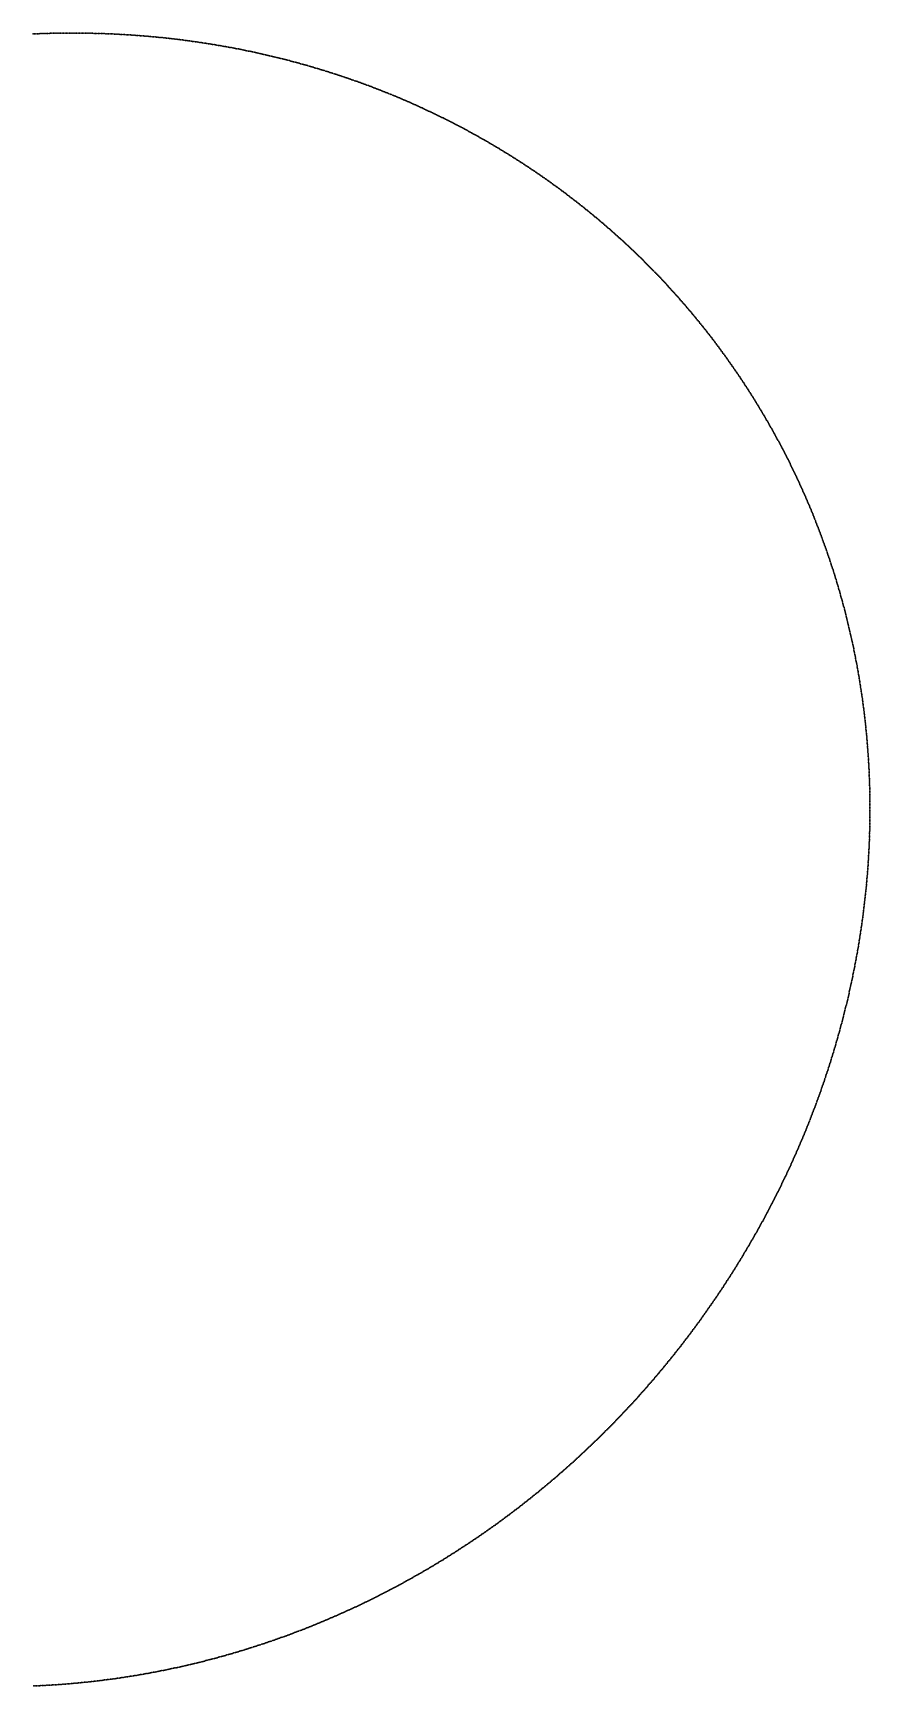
# Model space of a CAD drawing. Header units: metres. Extents: x -287 to 245, y -279 to 246.
# Drawn here: x -21 to 245, y -279 to 246 of the extents above; entities that cross this region are included whole.
import ezdxf

# ---------------------------------------------------------------- set-up
doc = ezdxf.new("R2010")
doc.units = ezdxf.units.M

msp = doc.modelspace()

# ---------------------------------------------------------------- linework, layer by layer
for p in [(-20.75, 246), (-20.29, 246.02), (-19.83, 246.04), (-19.37, 246.06), (-18.91, 246.07), (-18.45, 246.09), (-17.98, 246.11), (-17.52, 246.12), (-17.06, 246.14), (-16.6, 246.15), (-16.14, 246.16), (-15.68, 246.18), (-15.22, 246.19), (-14.75, 246.2), (-14.29, 246.21), (-13.83, 246.22), (-13.37, 246.23), (-12.91, 246.23), (-12.45, 246.24), (-11.99, 246.25), (-11.52, 246.25), (-11.06, 246.26), (-10.6, 246.26), (-10.14, 246.26), (-9.68, 246.27), (-9.22, 246.27), (-8.76, 246.27), (-8.29, 246.27), (-7.83, 246.27), (-7.37, 246.27), (-6.91, 246.27), (-6.45, 246.26), (-5.99, 246.26), (-5.52, 246.25), (-5.06, 246.25), (-4.6, 246.24), (-4.14, 246.24), (-3.68, 246.23), (-3.22, 246.22), (-2.76, 246.21), (-2.29, 246.2), (-1.83, 246.19), (-1.37, 246.18), (-0.91, 246.17), (-0.45, 246.16), (0.01, 246.15), (0.47, 246.13), (0.94, 246.12), (1.4, 246.1), (1.86, 246.09), (2.32, 246.07), (2.78, 246.05), (3.24, 246.03), (3.7, 246.01), (4.16, 245.99), (4.63, 245.97), (5.09, 245.95), (5.55, 245.93), (6.01, 245.9), (6.47, 245.88), (6.93, 245.86), (7.39, 245.83), (7.85, 245.8), (8.31, 245.78), (8.77, 245.75), (9.23, 245.72), (9.69, 245.69), (10.16, 245.66), (10.62, 245.63), (11.08, 245.6), (11.54, 245.57), (12, 245.53), (12.46, 245.5), (12.92, 245.47), (13.38, 245.43), (13.84, 245.39), (14.3, 245.36), (14.76, 245.32), (15.22, 245.28), (15.68, 245.24), (16.14, 245.2), (16.6, 245.16), (17.06, 245.12), (17.52, 245.08), (17.98, 245.03), (18.44, 244.99), (18.89, 244.95), (19.35, 244.9), (19.81, 244.85), (20.27, 244.81), (20.73, 244.76), (21.19, 244.71), (21.65, 244.66), (22.11, 244.61), (22.57, 244.56), (23.03, 244.51), (23.48, 244.46), (23.94, 244.4), (24.4, 244.35), (24.86, 244.3), (25.32, 244.24), (25.78, 244.18), (26.23, 244.13), (26.69, 244.07), (27.15, 244.01), (27.61, 243.95), (28.06, 243.89), (28.52, 243.83), (28.98, 243.77), (29.44, 243.71), (29.89, 243.64), (30.35, 243.58), (30.81, 243.51), (31.27, 243.45), (31.72, 243.38), (32.18, 243.31), (32.64, 243.25), (33.09, 243.18), (33.55, 243.11), (34, 243.04), (34.46, 242.97), (34.92, 242.9), (35.37, 242.82), (35.83, 242.75), (36.28, 242.68), (36.74, 242.6), (37.19, 242.52), (37.65, 242.45), (38.1, 242.37), (38.56, 242.29), (39.01, 242.21), (39.47, 242.13), (39.92, 242.05), (40.38, 241.97), (40.83, 241.89), (41.29, 241.81), (41.74, 241.72), (42.19, 241.64), (42.65, 241.56), (43.1, 241.47), (43.55, 241.38), (44.01, 241.3), (44.46, 241.21), (44.91, 241.12), (45.37, 241.03), (45.82, 240.94), (46.27, 240.85), (46.72, 240.75), (47.17, 240.66), (47.63, 240.57), (48.08, 240.47), (48.53, 240.38), (48.98, 240.28), (49.43, 240.18), (49.88, 240.09), (50.34, 239.99), (50.79, 239.89), (51.24, 239.79), (51.69, 239.69), (52.14, 239.59), (52.59, 239.48), (53.04, 239.38), (53.49, 239.28), (53.94, 239.17), (54.39, 239.07), (54.83, 238.96), (55.28, 238.85), (55.73, 238.75), (56.18, 238.64), (56.63, 238.53), (57.08, 238.42), (57.53, 238.31), (57.97, 238.19), (58.42, 238.08), (58.87, 237.97), (59.32, 237.85), (59.76, 237.74), (60.21, 237.62), (60.66, 237.51), (61.1, 237.39), (61.55, 237.27), (61.99, 237.15), (62.44, 237.03), (62.89, 236.91), (63.33, 236.79), (63.78, 236.67), (64.22, 236.55), (64.67, 236.42), (65.11, 236.3), (65.56, 236.18), (66, 236.05), (66.44, 235.92), (66.89, 235.8), (67.33, 235.67), (67.77, 235.54), (68.22, 235.41), (68.66, 235.28), (69.1, 235.15), (69.54, 235.01), (69.99, 234.88), (70.43, 234.75), (70.87, 234.61), (71.31, 234.48), (71.75, 234.34), (72.19, 234.2), (72.63, 234.07), (73.07, 233.93), (73.51, 233.79), (73.95, 233.65), (74.39, 233.51), (74.83, 233.37), (75.27, 233.22), (75.71, 233.08), (76.15, 232.94), (76.59, 232.79), (77.02, 232.65), (77.46, 232.5), (77.9, 232.35), (78.34, 232.21), (78.77, 232.06), (79.21, 231.91), (79.65, 231.76), (80.08, 231.61), (80.52, 231.46), (80.95, 231.3), (81.39, 231.15), (81.82, 231), (82.26, 230.84), (82.69, 230.68), (83.13, 230.53), (83.56, 230.37), (84, 230.21), (84.43, 230.05), (84.86, 229.89), (85.3, 229.73), (85.73, 229.57), (86.16, 229.41), (86.59, 229.25), (87.02, 229.09), (87.45, 228.92), (87.89, 228.76), (88.32, 228.59), (88.75, 228.42), (89.18, 228.26), (89.61, 228.09), (90.04, 227.92), (90.47, 227.75), (90.89, 227.58), (91.32, 227.41), (91.75, 227.24), (92.18, 227.06), (92.61, 226.89), (93.03, 226.71), (93.46, 226.54), (93.89, 226.36), (94.31, 226.19), (94.74, 226.01), (95.17, 225.83), (95.59, 225.65), (96.02, 225.47), (96.44, 225.29), (96.87, 225.11), (97.29, 224.93), (97.71, 224.74), (98.14, 224.56), (98.56, 224.38), (98.98, 224.19), (99.41, 224), (99.83, 223.82), (100.25, 223.63), (100.67, 223.44), (101.09, 223.25), (101.51, 223.06), (101.93, 222.87), (102.35, 222.68), (102.77, 222.49), (103.19, 222.3), (103.61, 222.1), (104.03, 221.91), (104.45, 221.71), (104.86, 221.52), (105.28, 221.32), (105.7, 221.12), (106.12, 220.92), (106.53, 220.72), (106.95, 220.52), (107.36, 220.32), (107.78, 220.12), (108.19, 219.92), (108.61, 219.72), (109.02, 219.51), (109.44, 219.31), (109.85, 219.1), (110.26, 218.9), (110.68, 218.69), (111.09, 218.48), (111.5, 218.28), (111.91, 218.07), (112.32, 217.86), (112.73, 217.65), (113.14, 217.43), (113.55, 217.22), (113.96, 217.01), (114.37, 216.8), (114.78, 216.58), (115.19, 216.37), (115.6, 216.15), (116.01, 215.93), (116.41, 215.72), (116.82, 215.5), (117.23, 215.28), (117.63, 215.06), (118.04, 214.84), (118.44, 214.62), (118.85, 214.4), (119.25, 214.17), (119.66, 213.95), (120.06, 213.73), (120.46, 213.5), (120.86, 213.28), (121.27, 213.05), (121.67, 212.82), (122.07, 212.6), (122.47, 212.37), (122.87, 212.14), (123.27, 211.91), (123.67, 211.68), (124.07, 211.45), (124.47, 211.21), (124.87, 210.98), (125.27, 210.75), (125.66, 210.51), (126.06, 210.28), (126.46, 210.04), (126.85, 209.8), (127.25, 209.57), (127.64, 209.33), (128.04, 209.09), (128.43, 208.85), (128.83, 208.61), (129.22, 208.37), (129.62, 208.13), (130.01, 207.88), (130.4, 207.64), (130.79, 207.4), (131.18, 207.15), (131.57, 206.91), (131.96, 206.66), (132.35, 206.41), (132.74, 206.17), (133.13, 205.92), (133.52, 205.67), (133.91, 205.42), (134.3, 205.17), (134.68, 204.92), (135.07, 204.67), (135.46, 204.41), (135.84, 204.16), (136.23, 203.91), (136.61, 203.65), (137, 203.4), (137.38, 203.14), (137.77, 202.88), (138.15, 202.62), (138.53, 202.37), (138.91, 202.11), (139.29, 201.85), (139.67, 201.59), (140.05, 201.32), (140.43, 201.06), (140.81, 200.8), (141.19, 200.54), (141.57, 200.27), (141.95, 200.01), (142.33, 199.74), (142.7, 199.48), (143.08, 199.21), (143.46, 198.94), (143.83, 198.67), (144.21, 198.4), (144.58, 198.13), (144.96, 197.86), (145.33, 197.59), (145.7, 197.32), (146.07, 197.05), (146.45, 196.77), (146.82, 196.5), (147.19, 196.22), (147.56, 195.95), (147.93, 195.67), (148.3, 195.4), (148.67, 195.12), (149.03, 194.84), (149.4, 194.56), (149.77, 194.28), (150.14, 194), (150.5, 193.72), (150.87, 193.44), (151.23, 193.15), (151.6, 192.87), (151.96, 192.59), (152.32, 192.3), (152.69, 192.02), (153.05, 191.73), (153.41, 191.45), (153.77, 191.16), (154.13, 190.87), (154.49, 190.58), (154.85, 190.29), (155.21, 190), (155.57, 189.71), (155.93, 189.42), (156.29, 189.13), (156.64, 188.84), (157, 188.54), (157.36, 188.25), (157.71, 187.95), (158.07, 187.66), (158.42, 187.36), (158.77, 187.07), (159.13, 186.77), (159.48, 186.47), (159.83, 186.17), (160.18, 185.87), (160.53, 185.57), (160.88, 185.27), (161.23, 184.97), (161.58, 184.67), (161.93, 184.37), (162.28, 184.06), (162.62, 183.76), (162.97, 183.45), (163.32, 183.15), (163.66, 182.84), (164.01, 182.54), (164.35, 182.23), (164.7, 181.92), (165.04, 181.61), (165.38, 181.3), (165.72, 180.99), (166.06, 180.68), (166.41, 180.37), (166.75, 180.06), (167.08, 179.75), (167.42, 179.43), (167.76, 179.12), (168.1, 178.8), (168.44, 178.49), (168.77, 178.17), (169.11, 177.86), (169.44, 177.54), (169.78, 177.22), (170.11, 176.9), (170.45, 176.58), (170.78, 176.26), (171.11, 175.94), (171.44, 175.62), (171.78, 175.3), (172.11, 174.98), (172.44, 174.66), (172.76, 174.33), (173.09, 174.01), (173.42, 173.68), (173.75, 173.36), (174.08, 173.03), (174.4, 172.71), (174.73, 172.38), (175.05, 172.05), (175.38, 171.72), (175.7, 171.39), (176.02, 171.06), (176.34, 170.73), (176.67, 170.4), (176.99, 170.07), (177.31, 169.74), (177.63, 169.4), (177.95, 169.07), (178.27, 168.74), (178.58, 168.4), (178.9, 168.07), (179.22, 167.73), (179.53, 167.4), (179.85, 167.06), (180.16, 166.72), (180.48, 166.38), (180.79, 166.04), (181.1, 165.7), (181.42, 165.36), (181.73, 165.02), (182.04, 164.68), (182.35, 164.34), (182.66, 164), (182.97, 163.65), (183.27, 163.31), (183.58, 162.97), (183.89, 162.62), (184.19, 162.28), (184.5, 161.93), (184.8, 161.58), (185.11, 161.24), (185.41, 160.89), (185.72, 160.54), (186.02, 160.19), (186.32, 159.84), (186.62, 159.49), (186.92, 159.14), (187.22, 158.79), (187.52, 158.44), (187.82, 158.09), (188.11, 157.73), (188.41, 157.38), (188.71, 157.03), (189, 156.67), (189.3, 156.32), (189.59, 155.96), (189.88, 155.6), (190.18, 155.25), (190.47, 154.89), (190.76, 154.53), (191.05, 154.17), (191.34, 153.81), (191.63, 153.46), (191.92, 153.09), (192.21, 152.73), (192.49, 152.37), (192.78, 152.01), (193.07, 151.65), (193.35, 151.29), (193.64, 150.92), (193.92, 150.56), (194.2, 150.19), (194.49, 149.83), (194.77, 149.46), (195.05, 149.1), (195.33, 148.73), (195.61, 148.36), (195.89, 147.99), (196.16, 147.63), (196.44, 147.26), (196.72, 146.89), (196.99, 146.52), (197.27, 146.15), (197.54, 145.78), (197.82, 145.41), (198.09, 145.03), (198.36, 144.66), (198.64, 144.29), (198.91, 143.91), (199.18, 143.54), (199.45, 143.16), (199.72, 142.79), (199.98, 142.41), (200.25, 142.04), (200.52, 141.66), (200.78, 141.28), (201.05, 140.91), (201.31, 140.53), (201.58, 140.15), (201.84, 139.77), (202.1, 139.39), (202.36, 139.01), (202.63, 138.63), (202.89, 138.25), (203.14, 137.87), (203.4, 137.48), (203.66, 137.1), (203.92, 136.72), (204.17, 136.33), (204.43, 135.95), (204.69, 135.57), (204.94, 135.18), (205.19, 134.79), (205.45, 134.41), (205.7, 134.02), (205.95, 133.63), (206.2, 133.25), (206.45, 132.86), (206.7, 132.47), (206.95, 132.08), (207.19, 131.69), (207.44, 131.3), (207.69, 130.91), (207.93, 130.52), (208.18, 130.13), (208.42, 129.74), (208.66, 129.34), (208.91, 128.95), (209.15, 128.56), (209.39, 128.16), (209.63, 127.77), (209.87, 127.38), (210.11, 126.98), (210.34, 126.58), (210.58, 126.19), (210.82, 125.79), (211.05, 125.4), (211.29, 125), (211.52, 124.6), (211.76, 124.2), (211.99, 123.8), (212.22, 123.4), (212.45, 123), (212.68, 122.6), (212.91, 122.2), (213.14, 121.8), (213.37, 121.4), (213.59, 121), (213.82, 120.6), (214.05, 120.19), (214.27, 119.79), (214.49, 119.39), (214.72, 118.98), (214.94, 118.58), (215.16, 118.17), (215.38, 117.77), (215.6, 117.36), (215.82, 116.96), (216.04, 116.55), (216.26, 116.14), (216.48, 115.74), (216.69, 115.33), (216.91, 114.92), (217.12, 114.51), (217.34, 114.1), (217.55, 113.69), (217.76, 113.28), (217.97, 112.87), (218.18, 112.46), (218.39, 112.05), (218.6, 111.64), (218.81, 111.23), (219.02, 110.82), (219.23, 110.4), (219.43, 109.99), (219.64, 109.58), (219.84, 109.16), (220.04, 108.75), (220.25, 108.34), (220.45, 107.92), (220.65, 107.5), (220.85, 107.09), (221.05, 106.67), (221.25, 106.26), (221.45, 105.84), (221.65, 105.42), (221.84, 105), (222.04, 104.59), (222.23, 104.17), (222.43, 103.75), (222.62, 103.33), (222.81, 102.91), (223, 102.49), (223.19, 102.07), (223.38, 101.65), (223.57, 101.23), (223.76, 100.81), (223.95, 100.39), (224.14, 99.96), (224.32, 99.54), (224.51, 99.12), (224.69, 98.7), (224.88, 98.27), (225.06, 97.85), (225.24, 97.42), (225.42, 97), (225.6, 96.57), (225.78, 96.15), (225.96, 95.72), (226.14, 95.3), (226.32, 94.87), (226.49, 94.45), (226.67, 94.02), (226.84, 93.59), (227.02, 93.16), (227.19, 92.74), (227.36, 92.31), (227.53, 91.88), (227.7, 91.45), (227.87, 91.02), (228.04, 90.59), (228.21, 90.16), (228.38, 89.73), (228.54, 89.3), (228.71, 88.87), (228.87, 88.44), (229.04, 88.01), (229.2, 87.58), (229.36, 87.14), (229.53, 86.71), (229.69, 86.28), (229.85, 85.85), (230.01, 85.41), (230.16, 84.98), (230.32, 84.55), (230.48, 84.11), (230.64, 83.68), (230.79, 83.24), (230.94, 82.81), (231.1, 82.37), (231.25, 81.94), (231.4, 81.5), (231.55, 81.06), (231.7, 80.63), (231.85, 80.19), (232, 79.75), (232.15, 79.32), (232.3, 78.88), (232.44, 78.44), (232.59, 78), (232.73, 77.57), (232.87, 77.13), (233.02, 76.69), (233.16, 76.25), (233.3, 75.81), (233.44, 75.37), (233.58, 74.93), (233.72, 74.49), (233.85, 74.05), (233.99, 73.61), (234.13, 73.17), (234.26, 72.72), (234.4, 72.28), (234.53, 71.84), (234.66, 71.4), (234.79, 70.96), (234.93, 70.51), (235.06, 70.07), (235.18, 69.63), (235.31, 69.19), (235.44, 68.74), (235.57, 68.3), (235.69, 67.85), (235.82, 67.41), (235.94, 66.96), (236.07, 66.52), (236.19, 66.08), (236.31, 65.63), (236.43, 65.18), (236.55, 64.74), (236.67, 64.29), (236.79, 63.85), (236.91, 63.4), (237.02, 62.95), (237.14, 62.51), (237.25, 62.06), (237.37, 61.61), (237.48, 61.17), (237.59, 60.72), (237.71, 60.27), (237.82, 59.82), (237.93, 59.37), (238.04, 58.93), (238.14, 58.48), (238.25, 58.03), (238.36, 57.58), (238.46, 57.13), (238.57, 56.68), (238.67, 56.23), (238.78, 55.78), (238.88, 55.33), (238.98, 54.88), (239.08, 54.43), (239.18, 53.98), (239.28, 53.53), (239.38, 53.08), (239.48, 52.63), (239.57, 52.17), (239.67, 51.72), (239.76, 51.27), (239.86, 50.82), (239.95, 50.37), (240.04, 49.92), (240.13, 49.46), (240.22, 49.01), (240.31, 48.56), (240.4, 48.1), (240.49, 47.65), (240.58, 47.2), (240.66, 46.75), (240.75, 46.29), (240.83, 45.84), (240.92, 45.38), (241, 44.93), (241.08, 44.48), (241.16, 44.02), (241.25, 43.57), (241.32, 43.11), (241.4, 42.66), (241.48, 42.2), (241.56, 41.75), (241.63, 41.29), (241.71, 40.84), (241.78, 40.38), (241.86, 39.93), (241.93, 39.47), (242, 39.01), (242.07, 38.56), (242.14, 38.1), (242.21, 37.65), (242.28, 37.19), (242.35, 36.73), (242.42, 36.28), (242.48, 35.82), (242.55, 35.36), (242.61, 34.91), (242.68, 34.45), (242.74, 33.99), (242.8, 33.53), (242.86, 33.08), (242.92, 32.62), (242.98, 32.16), (243.04, 31.7), (243.1, 31.24), (243.15, 30.79), (243.21, 30.33), (243.27, 29.87), (243.32, 29.41), (243.37, 28.95), (243.43, 28.5), (243.48, 28.04), (243.53, 27.58), (243.58, 27.12), (243.63, 26.66), (243.68, 26.2), (243.72, 25.74), (243.77, 25.28), (243.82, 24.82), (243.86, 24.36), (243.9, 23.9), (243.95, 23.44), (243.99, 22.99), (244.03, 22.53), (244.07, 22.07), (244.11, 21.61), (244.15, 21.15), (244.19, 20.69), (244.23, 20.23), (244.26, 19.77), (244.3, 19.31), (244.33, 18.85), (244.37, 18.39), (244.4, 17.92), (244.43, 17.46), (244.46, 17), (244.49, 16.54), (244.52, 16.08), (244.55, 15.62), (244.58, 15.16), (244.61, 14.7), (244.64, 14.24), (244.66, 13.78), (244.69, 13.32), (244.71, 12.86), (244.73, 12.4), (244.75, 11.94), (244.78, 11.47), (244.8, 11.01), (244.82, 10.55), (244.83, 10.09), (244.85, 9.63), (244.87, 9.17), (244.88, 8.71), (244.9, 8.25), (244.91, 7.78), (244.93, 7.32), (244.94, 6.86), (244.95, 6.4), (244.96, 5.94), (244.97, 5.48), (244.98, 5.02), (244.99, 4.55), (245, 4.09), (245, 3.63), (245.01, 3.17), (245.02, 2.71), (245.02, 2.25), (245.02, 1.79), (245.03, 1.32), (245.03, 0.86), (245.03, 0.4), (245.03, 0), (245.03, 0), (244.98, -5.14), (244.99, -4.68), (245, -3.75), (245, -4.21), (245.01, -2.83), (245.01, -3.29), (245.01, -3.29), (245.02, -1.45), (245.02, -1.91), (245.02, -2.37), (245.03, -0.06), (245.03, -0.52), (245.03, -0.98), (244.84, -10.21), (244.85, -9.75), (244.87, -9.29), (244.89, -8.83), (244.9, -8.37), (244.91, -7.91), (244.93, -7.44), (244.94, -6.98), (244.95, -6.52), (244.96, -6.06), (244.97, -5.6), (244.56, -15.74), (244.59, -15.28), (244.61, -14.82), (244.64, -14.36), (244.66, -13.9), (244.69, -13.44), (244.71, -12.98), (244.74, -12.52), (244.76, -12.06), (244.78, -11.6), (244.8, -11.13), (244.82, -10.67), (244.2, -20.81), (244.23, -20.35), (244.27, -19.89), (244.31, -19.43), (244.34, -18.97), (244.37, -18.51), (244.41, -18.05), (244.44, -17.59), (244.47, -17.13), (244.5, -16.67), (244.53, -16.2), (243.74, -25.86), (243.79, -25.41), (243.83, -24.95), (243.88, -24.49), (243.92, -24.03), (243.96, -23.57), (244, -23.11), (244.04, -22.65), (244.08, -22.19), (244.12, -21.73), (244.16, -21.27), (243.13, -31.37), (243.19, -30.91), (243.24, -30.45), (243.3, -29.99), (243.35, -29.54), (243.4, -29.08), (243.45, -28.62), (243.5, -28.16), (243.55, -27.7), (243.6, -27.24), (243.65, -26.78), (243.69, -26.32), (242.47, -36.4), (242.54, -35.95), (242.6, -35.49), (242.66, -35.03), (242.72, -34.57), (242.78, -34.12), (242.84, -33.66), (242.9, -33.2), (242.96, -32.74), (243.02, -32.29), (243.08, -31.83), (241.64, -41.88), (241.72, -41.42), (241.79, -40.97), (241.86, -40.51), (241.93, -40.06), (242, -39.6), (242.07, -39.14), (242.14, -38.69), (242.21, -38.23), (242.28, -37.77), (242.34, -37.32), (242.41, -36.86), (240.78, -46.88), (240.86, -46.43), (240.95, -45.97), (241.03, -45.52), (241.11, -45.07), (241.19, -44.61), (241.26, -44.16), (241.34, -43.7), (241.42, -43.25), (241.49, -42.79), (241.57, -42.34), (239.74, -52.32), (239.83, -51.87), (239.92, -51.42), (240.01, -50.96), (240.1, -50.51), (240.18, -50.06), (240.27, -49.6), (240.36, -49.15), (240.45, -48.7), (240.53, -48.24), (240.62, -47.79), (240.7, -47.34), (238.68, -57.29), (238.78, -56.84), (238.88, -56.39), (238.98, -55.94), (239.07, -55.48), (239.17, -55.03), (239.27, -54.58), (239.36, -54.13), (239.46, -53.68), (239.55, -53.23), (239.64, -52.77), (237.42, -62.68), (237.53, -62.23), (237.64, -61.78), (237.75, -61.34), (237.85, -60.89), (237.96, -60.44), (238.06, -59.99), (238.17, -59.54), (238.27, -59.09), (238.38, -58.64), (238.48, -58.19), (238.58, -57.74), (236.06, -68.05), (236.17, -67.6), (236.29, -67.16), (236.41, -66.71), (236.52, -66.26), (236.64, -65.82), (236.75, -65.37), (236.87, -64.92), (236.98, -64.47), (237.09, -64.03), (237.2, -63.58), (237.31, -63.13), (234.58, -73.39), (234.71, -72.94), (234.83, -72.5), (234.96, -72.06), (235.08, -71.61), (235.21, -71.17), (235.33, -70.72), (235.45, -70.28), (235.58, -69.83), (235.7, -69.39), (235.82, -68.94), (235.94, -68.49), (233, -78.7), (233.14, -78.25), (233.27, -77.81), (233.41, -77.37), (233.54, -76.93), (233.67, -76.49), (233.8, -76.05), (233.94, -75.6), (234.07, -75.16), (234.2, -74.72), (234.33, -74.27), (234.45, -73.83), (231.46, -83.53), (231.61, -83.1), (231.75, -82.66), (231.89, -82.22), (232.03, -81.78), (232.17, -81.34), (232.31, -80.9), (232.45, -80.46), (232.59, -80.02), (232.73, -79.58), (232.87, -79.14), (229.53, -89.21), (229.68, -88.78), (229.84, -88.34), (229.99, -87.91), (230.14, -87.47), (230.29, -87.03), (230.44, -86.6), (230.59, -86.16), (230.73, -85.72), (230.88, -85.29), (231.03, -84.85), (231.17, -84.41), (231.32, -83.97), (227.64, -94.42), (227.8, -93.99), (227.96, -93.56), (228.12, -93.12), (228.28, -92.69), (228.44, -92.26), (228.6, -91.82), (228.76, -91.39), (228.91, -90.95), (229.07, -90.52), (229.22, -90.08), (229.38, -89.65), (225.65, -99.59), (225.82, -99.16), (225.99, -98.73), (226.16, -98.3), (226.32, -97.87), (226.49, -97.44), (226.66, -97.01), (226.82, -96.58), (226.99, -96.15), (227.15, -95.72), (227.32, -95.28), (227.48, -94.85), (223.56, -104.72), (223.73, -104.29), (223.91, -103.87), (224.09, -103.44), (224.27, -103.01), (224.44, -102.59), (224.62, -102.16), (224.79, -101.73), (224.96, -101.3), (225.14, -100.87), (225.31, -100.45), (225.48, -100.02), (221.36, -109.8), (221.55, -109.38), (221.74, -108.96), (221.92, -108.54), (222.11, -108.11), (222.29, -107.69), (222.47, -107.27), (222.65, -106.84), (222.84, -106.42), (223.02, -105.99), (223.2, -105.57), (223.38, -105.14), (218.88, -115.26), (219.07, -114.84), (219.27, -114.43), (219.46, -114.01), (219.65, -113.59), (219.85, -113.17), (220.04, -112.75), (220.23, -112.33), (220.42, -111.91), (220.61, -111.49), (220.8, -111.07), (220.99, -110.65), (221.18, -110.22), (216.28, -120.67), (216.48, -120.26), (216.68, -119.84), (216.89, -119.43), (217.09, -119.01), (217.29, -118.6), (217.49, -118.18), (217.69, -117.77), (217.89, -117.35), (218.09, -116.93), (218.29, -116.52), (218.48, -116.1), (218.68, -115.68), (213.78, -125.61), (213.99, -125.2), (214.2, -124.79), (214.41, -124.38), (214.62, -123.97), (214.83, -123.56), (215.04, -123.15), (215.25, -122.74), (215.45, -122.32), (215.66, -121.91), (215.87, -121.5), (216.07, -121.08), (210.96, -130.91), (211.18, -130.51), (211.4, -130.1), (211.62, -129.69), (211.84, -129.29), (212.06, -128.88), (212.27, -128.47), (212.49, -128.07), (212.71, -127.66), (212.92, -127.25), (213.14, -126.84), (213.35, -126.43), (213.56, -126.02), (208.03, -136.15), (208.26, -135.75), (208.49, -135.35), (208.72, -134.95), (208.95, -134.54), (209.17, -134.14), (209.4, -133.74), (209.62, -133.34), (209.85, -132.93), (210.07, -132.53), (210.29, -132.13), (210.52, -131.72), (210.74, -131.32), (205, -141.33), (205.24, -140.93), (205.47, -140.53), (205.71, -140.14), (205.95, -139.74), (206.18, -139.34), (206.41, -138.94), (206.65, -138.55), (206.88, -138.15), (207.11, -137.75), (207.34, -137.35), (207.57, -136.95), (207.81, -136.55), (201.62, -146.83), (201.86, -146.44), (202.11, -146.05), (202.35, -145.66), (202.6, -145.27), (202.84, -144.87), (203.08, -144.48), (203.32, -144.09), (203.57, -143.69), (203.81, -143.3), (204.05, -142.91), (204.29, -142.51), (204.52, -142.12), (204.76, -141.72), (198.37, -151.87), (198.62, -151.49), (198.87, -151.1), (199.12, -150.72), (199.38, -150.33), (199.63, -149.94), (199.88, -149.55), (200.13, -149.17), (200.38, -148.78), (200.63, -148.39), (200.88, -148), (201.12, -147.61), (201.37, -147.22), (194.75, -157.23), (195.01, -156.85), (195.27, -156.47), (195.53, -156.09), (195.79, -155.71), (196.05, -155.32), (196.31, -154.94), (196.57, -154.56), (196.83, -154.18), (197.09, -153.79), (197.34, -153.41), (197.6, -153.03), (197.86, -152.64), (198.11, -152.26), (191.02, -162.5), (191.29, -162.13), (191.56, -161.75), (191.83, -161.38), (192.09, -161), (192.36, -160.63), (192.63, -160.25), (192.9, -159.88), (193.16, -159.5), (193.43, -159.12), (193.69, -158.74), (193.96, -158.37), (194.22, -157.99), (194.49, -157.61), (187.17, -167.69), (187.45, -167.33), (187.72, -166.96), (188, -166.59), (188.28, -166.22), (188.56, -165.85), (188.83, -165.48), (189.11, -165.11), (189.38, -164.74), (189.66, -164.37), (189.93, -163.99), (190.2, -163.62), (190.47, -163.25), (190.75, -162.88), (182.92, -173.16), (183.21, -172.8), (183.49, -172.44), (183.78, -172.07), (184.06, -171.71), (184.35, -171.35), (184.63, -170.98), (184.92, -170.62), (185.2, -170.26), (185.48, -169.89), (185.77, -169.53), (186.05, -169.16), (186.33, -168.79), (186.61, -168.43), (186.89, -168.06), (178.84, -178.17), (179.13, -177.81), (179.43, -177.46), (179.72, -177.1), (180.01, -176.75), (180.31, -176.39), (180.6, -176.03), (180.89, -175.67), (181.18, -175.32), (181.47, -174.96), (181.76, -174.6), (182.05, -174.24), (182.34, -173.88), (182.63, -173.52), (174.34, -183.43), (174.64, -183.08), (174.95, -182.74), (175.25, -182.39), (175.55, -182.04), (175.85, -181.69), (176.15, -181.34), (176.45, -180.99), (176.75, -180.64), (177.05, -180.29), (177.35, -179.93), (177.65, -179.58), (177.95, -179.23), (178.24, -178.88), (178.54, -178.52), (169.41, -188.93), (169.72, -188.59), (170.03, -188.25), (170.34, -187.91), (170.65, -187.56), (170.96, -187.22), (171.27, -186.88), (171.58, -186.54), (171.89, -186.19), (172.2, -185.85), (172.51, -185.51), (172.81, -185.16), (173.12, -184.82), (173.43, -184.47), (173.73, -184.12), (174.04, -183.78), (164.65, -193.96), (164.97, -193.63), (165.29, -193.3), (165.61, -192.96), (165.93, -192.63), (166.25, -192.3), (166.57, -191.96), (166.89, -191.63), (167.2, -191.29), (167.52, -190.95), (167.84, -190.62), (168.15, -190.28), (168.47, -189.94), (168.78, -189.6), (169.09, -189.27), (159.46, -199.21), (159.78, -198.88), (160.11, -198.56), (160.44, -198.23), (160.77, -197.91), (161.09, -197.58), (161.42, -197.25), (161.75, -196.93), (162.07, -196.6), (162.4, -196.27), (162.72, -195.94), (163.04, -195.61), (163.37, -195.28), (163.69, -194.95), (164.01, -194.62), (164.33, -194.29), (153.79, -204.63), (154.12, -204.32), (154.46, -204), (154.8, -203.68), (155.13, -203.37), (155.47, -203.05), (155.8, -202.73), (156.14, -202.42), (156.47, -202.1), (156.81, -201.78), (157.14, -201.46), (157.47, -201.14), (157.8, -200.82), (158.14, -200.5), (158.47, -200.17), (158.8, -199.85), (159.13, -199.53), (147.97, -209.9), (148.32, -209.59), (148.66, -209.29), (149.01, -208.98), (149.35, -208.67), (149.7, -208.37), (150.04, -208.06), (150.38, -207.75), (150.73, -207.44), (151.07, -207.13), (151.41, -206.82), (151.75, -206.51), (152.09, -206.2), (152.43, -205.88), (152.77, -205.57), (153.11, -205.26), (153.45, -204.94), (142.01, -215), (142.37, -214.71), (142.72, -214.41), (143.08, -214.11), (143.43, -213.82), (143.78, -213.52), (144.13, -213.22), (144.48, -212.92), (144.84, -212.62), (145.19, -212.32), (145.54, -212.02), (145.89, -211.72), (146.23, -211.42), (146.58, -211.11), (146.93, -210.81), (147.28, -210.51), (147.63, -210.2), (135.55, -220.23), (135.92, -219.94), (136.28, -219.66), (136.64, -219.37), (137, -219.08), (137.36, -218.79), (137.72, -218.51), (138.08, -218.22), (138.44, -217.93), (138.8, -217.64), (139.16, -217.35), (139.52, -217.06), (139.88, -216.77), (140.23, -216.47), (140.59, -216.18), (140.95, -215.89), (141.3, -215.59), (141.66, -215.3), (128.57, -225.54), (128.95, -225.26), (129.32, -224.99), (129.69, -224.71), (130.06, -224.44), (130.43, -224.16), (130.8, -223.88), (131.17, -223.61), (131.53, -223.33), (131.9, -223.05), (132.27, -222.77), (132.64, -222.49), (133, -222.21), (133.37, -221.93), (133.73, -221.65), (134.1, -221.36), (134.46, -221.08), (134.83, -220.8), (135.19, -220.51), (121.05, -230.89), (121.43, -230.62), (121.81, -230.36), (122.19, -230.1), (122.57, -229.84), (122.95, -229.57), (123.33, -229.31), (123.71, -229.04), (124.08, -228.78), (124.46, -228.51), (124.84, -228.24), (125.21, -227.97), (125.59, -227.71), (125.96, -227.44), (126.34, -227.17), (126.71, -226.9), (127.08, -226.63), (127.46, -226.35), (127.83, -226.08), (128.2, -225.81), (113.36, -235.99), (113.75, -235.74), (114.14, -235.49), (114.52, -235.24), (114.91, -234.99), (115.3, -234.73), (115.68, -234.48), (116.07, -234.23), (116.46, -233.98), (116.84, -233.72), (117.23, -233.47), (117.61, -233.21), (118, -232.96), (118.38, -232.7), (118.76, -232.44), (119.15, -232.19), (119.53, -231.93), (119.91, -231.67), (120.29, -231.41), (120.67, -231.15), (104.71, -241.3), (105.1, -241.06), (105.5, -240.83), (105.9, -240.59), (106.29, -240.36), (106.69, -240.12), (107.08, -239.88), (107.48, -239.64), (107.87, -239.4), (108.27, -239.16), (108.66, -238.92), (109.06, -238.68), (109.45, -238.44), (109.84, -238.2), (110.23, -237.95), (110.63, -237.71), (111.02, -237.47), (111.41, -237.22), (111.8, -236.97), (112.19, -236.73), (112.58, -236.48), (112.97, -236.23), (95.46, -246.51), (95.86, -246.29), (96.27, -246.07), (96.68, -245.85), (97.08, -245.63), (97.49, -245.41), (97.89, -245.18), (98.29, -244.96), (98.7, -244.74), (99.1, -244.51), (99.5, -244.29), (99.91, -244.06), (100.31, -243.83), (100.71, -243.61), (101.11, -243.38), (101.51, -243.15), (101.91, -242.92), (102.31, -242.69), (102.71, -242.46), (103.11, -242.23), (103.51, -242), (103.91, -241.77), (104.31, -241.53), (85.19, -251.77), (85.6, -251.56), (86.02, -251.36), (86.43, -251.16), (86.84, -250.95), (87.26, -250.75), (87.67, -250.54), (88.08, -250.34), (88.5, -250.13), (88.91, -249.92), (89.32, -249.71), (89.73, -249.51), (90.14, -249.3), (90.56, -249.09), (90.97, -248.88), (91.38, -248.66), (91.79, -248.45), (92.2, -248.24), (92.6, -248.02), (93.01, -247.81), (93.42, -247.6), (93.83, -247.38), (94.24, -247.16), (94.64, -246.95), (95.05, -246.73), (73.43, -257.13), (73.86, -256.95), (74.28, -256.77), (74.7, -256.59), (75.13, -256.4), (75.55, -256.22), (75.97, -256.03), (76.39, -255.84), (76.82, -255.66), (77.24, -255.47), (77.66, -255.28), (78.08, -255.09), (78.5, -254.9), (78.92, -254.71), (79.34, -254.52), (79.76, -254.33), (80.18, -254.13), (80.6, -253.94), (81.02, -253.75), (81.44, -253.55), (81.85, -253.36), (82.27, -253.16), (82.69, -252.96), (83.11, -252.76), (83.52, -252.57), (83.94, -252.37), (84.36, -252.17), (84.77, -251.97), (60.57, -262.26), (61, -262.1), (61.44, -261.94), (61.87, -261.78), (62.3, -261.61), (62.73, -261.45), (63.16, -261.29), (63.59, -261.12), (64.03, -260.96), (64.46, -260.79), (64.89, -260.62), (65.32, -260.46), (65.75, -260.29), (66.18, -260.12), (66.61, -259.95), (67.03, -259.78), (67.46, -259.61), (67.89, -259.44), (68.32, -259.26), (68.75, -259.09), (69.17, -258.92), (69.6, -258.74), (70.03, -258.56), (70.46, -258.39), (70.88, -258.21), (71.31, -258.03), (71.73, -257.86), (72.16, -257.68), (72.58, -257.5), (73.01, -257.32), (44.82, -267.53), (45.26, -267.4), (45.7, -267.26), (46.14, -267.13), (46.58, -266.99), (47.02, -266.86), (47.46, -266.72), (47.9, -266.58), (48.34, -266.44), (48.78, -266.3), (49.22, -266.16), (49.66, -266.02), (50.1, -265.88), (50.54, -265.74), (50.98, -265.59), (51.42, -265.45), (51.86, -265.31), (52.3, -265.16), (52.73, -265.01), (53.17, -264.87), (53.61, -264.72), (54.05, -264.57), (54.48, -264.42), (54.92, -264.27), (55.36, -264.12), (55.79, -263.97), (56.23, -263.82), (56.66, -263.67), (57.1, -263.51), (57.53, -263.36), (57.97, -263.2), (58.4, -263.05), (58.84, -262.89), (59.27, -262.73), (59.7, -262.58), (60.14, -262.42), (24.26, -272.83), (24.71, -272.73), (25.16, -272.63), (25.61, -272.53), (26.07, -272.43), (26.52, -272.33), (26.97, -272.23), (27.42, -272.13), (27.87, -272.03), (28.32, -271.92), (28.77, -271.82), (29.21, -271.71), (29.66, -271.61), (30.11, -271.5), (30.56, -271.39), (31.01, -271.28), (31.46, -271.17), (31.91, -271.06), (32.35, -270.95), (32.8, -270.84), (33.25, -270.73), (33.7, -270.61), (34.14, -270.5), (34.59, -270.38), (35.04, -270.27), (35.49, -270.15), (35.93, -270.04), (36.38, -269.92), (36.82, -269.8), (37.27, -269.68), (37.72, -269.56), (38.16, -269.44), (38.61, -269.32), (39.05, -269.19), (39.5, -269.07), (39.94, -268.95), (40.38, -268.82), (40.83, -268.7), (41.27, -268.57), (41.72, -268.44), (42.16, -268.31), (42.6, -268.18), (43.05, -268.06), (43.49, -267.92), (43.93, -267.79), (44.37, -267.66), (-13.18, -278.13), (-12.72, -278.1), (-12.26, -278.06), (-11.8, -278.03), (-11.34, -277.99), (-10.88, -277.96), (-10.42, -277.92), (-9.96, -277.89), (-9.5, -277.85), (-9.04, -277.81), (-8.58, -277.77), (-8.12, -277.73), (-7.66, -277.69), (-7.2, -277.65), (-6.74, -277.61), (-6.28, -277.56), (-5.82, -277.52), (-5.36, -277.47), (-4.9, -277.43), (-4.44, -277.38), (-3.98, -277.33), (-3.52, -277.29), (-3.07, -277.24), (-2.61, -277.19), (-2.15, -277.14), (-1.69, -277.08), (-1.23, -277.03), (-0.77, -276.98), (-0.31, -276.93), (0.15, -276.87), (0.6, -276.82), (1.06, -276.76), (1.52, -276.7), (1.98, -276.64), (2.44, -276.59), (2.89, -276.53), (3.35, -276.47), (3.81, -276.4), (4.27, -276.34), (4.72, -276.28), (5.18, -276.22), (5.64, -276.15), (6.09, -276.09), (6.55, -276.02), (7.01, -275.95), (7.46, -275.89), (7.92, -275.82), (8.38, -275.75), (8.83, -275.68), (9.29, -275.61), (9.74, -275.54), (10.2, -275.46), (10.66, -275.39), (11.11, -275.32), (11.57, -275.24), (12.02, -275.17), (12.48, -275.09), (12.93, -275.01), (13.39, -274.94), (13.84, -274.86), (14.3, -274.78), (14.75, -274.7), (15.21, -274.62), (15.66, -274.53), (16.11, -274.45), (16.57, -274.37), (17.02, -274.28), (17.48, -274.2), (17.93, -274.11), (18.38, -274.03), (18.84, -273.94), (19.29, -273.85), (19.74, -273.76), (20.19, -273.67), (20.65, -273.58), (21.1, -273.49), (21.55, -273.4), (22, -273.3), (22.46, -273.21), (22.91, -273.12), (23.36, -273.02), (23.81, -272.93), (-20.55, -278.53), (-20.09, -278.51), (-19.63, -278.49), (-19.17, -278.47), (-18.71, -278.45), (-18.25, -278.42), (-17.79, -278.4), (-17.33, -278.38), (-16.86, -278.35), (-16.4, -278.33), (-15.94, -278.3), (-15.48, -278.27), (-15.02, -278.25), (-14.56, -278.22), (-14.1, -278.19), (-13.64, -278.16)]:
    msp.add_point(p)

doc.saveas('drawing.dxf')
